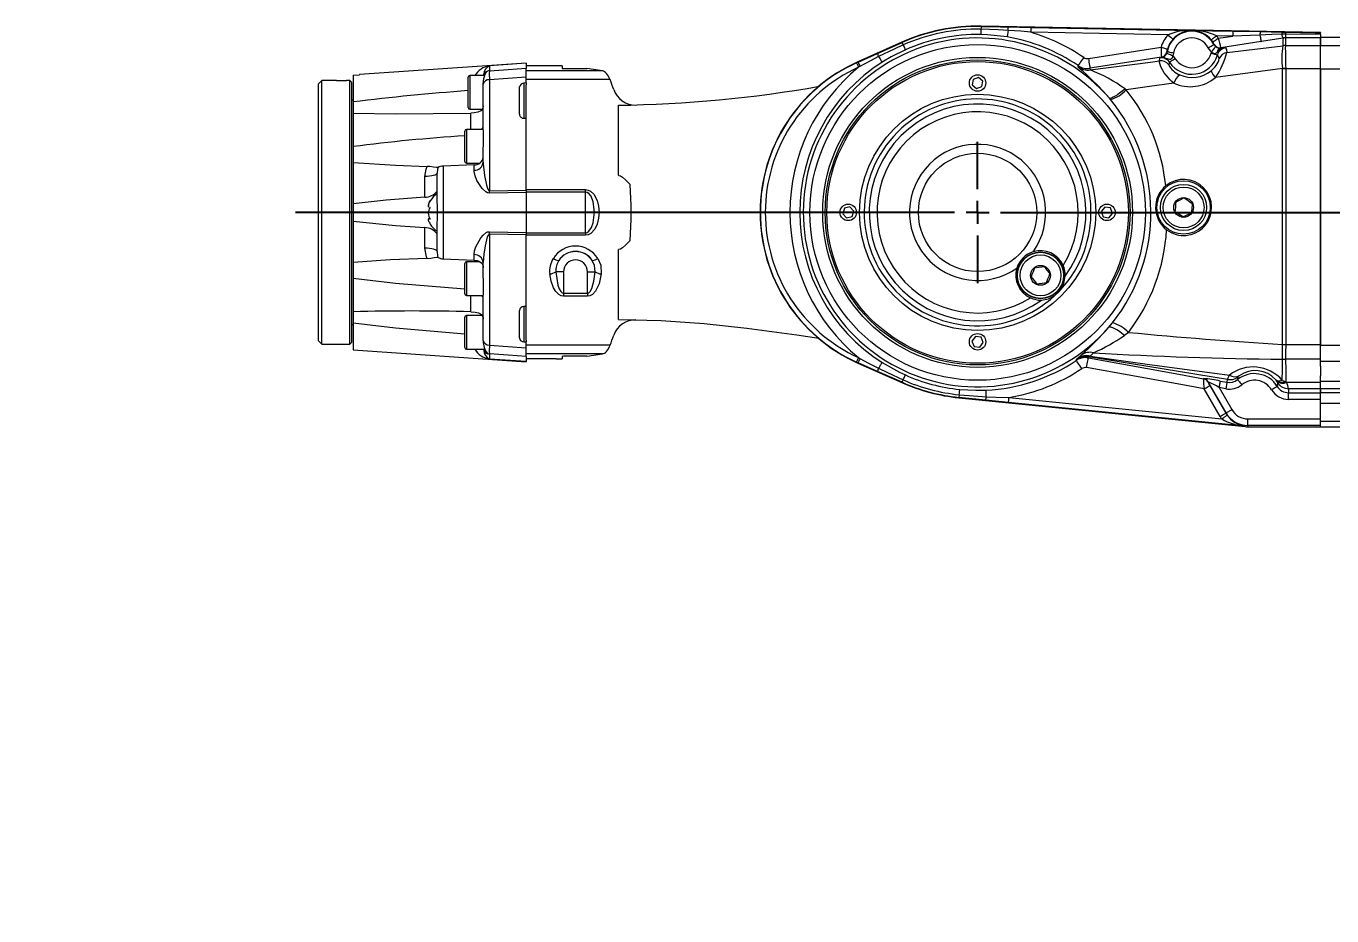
# Model space of a CAD drawing. Header units: millimetres. Extents: x -280 to 408, y 33 to 269.
# Drawn here: x 13.11 to 52.73, y 201.98 to 228.96 of the extents above; entities that cross this region are included whole.
import ezdxf

# ---------------------------------------------------------------- set-up
doc = ezdxf.new("R2010")
doc.units = ezdxf.units.MM
doc.layers.add('FORMAT', color=7, linetype='Continuous')
doc.styles.add('SLDTEXTSTYLE0', font='TXT', dxfattribs={"width": 0.605})
doc.dimstyles.new('SLDDIMSTYLE3', dxfattribs={"dimtxt": 3.5, "dimasz": 3.5, "dimexe": 0, "dimexo": 0.0625, "dimgap": 0.875, "dimtad": 1, "dimtoh": 1, "dimlfac": 10, "dimrnd": 1e-09, "dimzin": 12, "dimdsep": 46, "dimtxsty": 'SLDTEXTSTYLE0', "dimblk1": 'NONE', "dimblk2": 'NONE', "dimsah": 1, "dimcen": 0.09, "dimadec": 0, "dimazin": 0, "dimtfac": 1, "dimtdec": 3, "dimtofl": 0, "dimtmove": 0, "dimatfit": 3, "dimldrblk": 'NONE', "dimfxl": 1, "dimfrac": 2, "dimtolj": 1, "dimtzin": 12, "dimarcsym": 0})

# ---------------------------------------------------------------- blocks, each defined once
blk = doc.blocks.new('SW_CENTERMARKSYMBOL_0')
at = {"layer": 'FORMAT', "color": 0}
for p, q in [((0, 0.7), (0, 2.145)), ((-0.7, 0), (-20.699, 0)), ((0, 0), (-0.35, 0)), ((0, 0), (0, 0.35)), ((0, 0), (0, -0.35)), ((0, 0), (0.35, 0)), ((0.7, 0), (122.361, 0)), ((0, -0.7), (0, -2.145))]:
    blk.add_line(p, q, dxfattribs=at)
blk = doc.blocks.new('*D21')
at = {"layer": 'FORMAT', "color": 7, "transparency": 16777216, "insert": (-280.353, 201.978), "char_height": 3.5, "attachment_point": 1, "rotation": 90, "style": 'SLDTEXTSTYLE0'}
blk.add_mtext('0', dxfattribs=at)
blk = doc.blocks.new('_NONE')

msp = doc.modelspace()

# ---------------------------------------------------------------- linework, layer by layer
at = {"color": 7, "linetype": 'Continuous', "lineweight": 15}
for p, q in [((42.0879, 228.9634), (42.0877, 228.9528)), ((52.3833, 228.7727), (42.0879, 228.9634)), ((42.9054, 228.9387), (43.6001, 228.9271)), ((47.7627, 228.7002), (43.5973, 228.7774)), ((43.6001, 228.9271), (48.498, 228.8364)), ((48.498, 228.8364), (49.7264, 228.8136)), ((49.7237, 228.6639), (49.2277, 228.6731)), ((49.2868, 228.5955), (49.7237, 228.6639)), ((49.7264, 228.8136), (50.5619, 228.7969)), ((50.5619, 228.7969), (51.2215, 228.7827)), ((51.3262, 228.7227), (51.2139, 228.7208)), ((51.2215, 228.7827), (51.3279, 228.7806)), ((52.3833, 228.7095), (51.3262, 228.7227)), ((52.3833, 228.7727), (52.3833, 228.7607)), ((52.3833, 228.7095), (52.3833, 228.7607)), ((52.3833, 228.7095), (52.3833, 228.6068)), ((53.0833, 228.6144), (52.3833, 228.6144)), ((52.3833, 228.3742), (52.3833, 228.6144)), ((52.3833, 228.6068), (52.3833, 228.3742)), ((39.688, 228.4771), (38.3521, 227.8832)), ((38.9446, 228.1362), (39.6923, 228.4675)), ((39.688, 228.4771), (39.6923, 228.4675)), ((39.7251, 228.3936), (39.6923, 228.4675)), ((45.3462, 227.9813), (47.5501, 228.3241)), ((49.1564, 228.4036), (49.1614, 228.408)), ((49.3684, 228.3047), (49.358, 228.2937)), ((50.5829, 228.4949), (49.3684, 228.3047)), ((49.5484, 228.162), (51.2471, 228.3688)), ((51.247, 228.3687), (51.2471, 228.3688)), ((51.3212, 228.3742), (52.3833, 228.3742)), ((51.3212, 228.3742), (51.3212, 228.3742)), ((52.3833, 228.3742), (53.0833, 228.3742)), ((52.3833, 227.6709), (52.3833, 228.3742)), ((28.2833, 227.8455), (23.2333, 227.4924)), ((28.2833, 227.8393), (27.1694, 227.7615)), ((28.2833, 227.8393), (28.2833, 227.8455)), ((28.2833, 227.8393), (28.2833, 227.6849)), ((38.307, 227.8538), (38.3554, 227.8756)), ((38.3521, 227.8832), (38.3554, 227.8756)), ((38.3554, 227.8756), (38.9446, 228.1362)), ((47.5611, 228.0223), (45.3921, 227.6849)), ((47.4993, 227.9075), (47.5129, 227.997)), ((47.5792, 228.0126), (47.5611, 228.0223)), ((47.7203, 228.1394), (47.7329, 228.1815)), ((47.7267, 228.1838), (47.7329, 228.1815)), ((47.8084, 227.8666), (47.7822, 227.7911)), ((47.9294, 228.1457), (47.9042, 228.0615)), ((47.9042, 228.0615), (47.9748, 227.977)), ((49.0701, 228.1469), (49.0829, 228.1858)), ((49.3143, 227.9797), (49.2621, 228.0921)), ((23.0333, 227.4738), (23.2333, 227.4876)), ((23.0333, 227.4738), (23.0333, 226.667)), ((23.2333, 227.4924), (23.2333, 227.4876)), ((27.0233, 227.4641), (26.5733, 227.4641)), ((26.9962, 227.4939), (26.9885, 227.4641)), ((27.0762, 227.5531), (27.0233, 227.5531)), ((27.0233, 227.5531), (27.0233, 227.4485)), ((27.1694, 227.7615), (27.1694, 227.6086)), ((28.2833, 227.4201), (27.1694, 227.3396)), ((29.1986, 227.76), (28.2833, 227.76)), ((28.2833, 227.4201), (28.2833, 227.6849)), ((30.6033, 227.6071), (28.2833, 227.6071)), ((28.2833, 227.4201), (28.2833, 227.6071)), ((28.2833, 227.244), (28.2833, 227.4201)), ((29.3833, 227.7567), (29.3833, 227.6824)), ((29.5033, 227.6761), (30.1235, 227.6761)), ((30.6033, 227.6071), (30.1235, 227.6761)), ((38.4135, 227.7422), (38.3693, 227.7176)), ((45.0394, 227.7217), (45.033, 227.7665)), ((45.3921, 227.6849), (45.3941, 227.6379)), ((51.2352, 227.6696), (51.2349, 227.6753)), ((51.3323, 227.6859), (51.3326, 227.6709)), ((52.3833, 227.6709), (51.3326, 227.6709)), ((52.3833, 227.6709), (53.0833, 227.6709)), ((52.3833, 219.2916), (52.3833, 227.6709)), ((52.3833, 227.6709), (52.3833, 219.3086)), ((22.0833, 227.3144), (21.9833, 227.2144)), ((21.9833, 223.3144), (21.9833, 227.2144)), ((22.5352, 227.3144), (22.0833, 227.3144)), ((22.0833, 223.3144), (22.0833, 227.3144)), ((22.9333, 227.3144), (22.8314, 227.3144)), ((22.9833, 227.2644), (22.9333, 227.3144)), ((22.9333, 219.3144), (22.9333, 227.3144)), ((22.9833, 227.2644), (22.9833, 219.3644)), ((26.5233, 226.6983), (26.5233, 227.4141)), ((26.9833, 227.1749), (26.9837, 227.2039)), ((26.9833, 225.8546), (26.9833, 227.1749)), ((27.1694, 227.3396), (27.1694, 223.9719)), ((28.0833, 226.2936), (28.0833, 227.1219)), ((28.2833, 227.244), (28.2202, 227.2376)), ((30.8322, 227.3405), (28.2833, 227.3405)), ((28.2833, 227.244), (28.2833, 227.1844)), ((28.2833, 226.1762), (28.2833, 227.1844)), ((41.85, 227.3499), (41.8209, 227.1792)), ((41.8209, 227.1792), (41.9542, 227.0686)), ((42.0124, 227.4101), (41.85, 227.3499)), ((41.9542, 227.0686), (42.1166, 227.1288)), ((42.1457, 227.2996), (42.0124, 227.4101)), ((42.1166, 227.1288), (42.1457, 227.2996)), ((46.4573, 227.0606), (46.4942, 227.0334)), ((23.0333, 226.7144), (22.9833, 226.7144)), ((23.0333, 226.667), (23.0333, 226.3286)), ((26.5233, 226.4921), (26.5233, 226.6983)), ((46.0185, 226.7349), (45.9824, 226.7774)), ((23.0333, 226.3286), (23.0333, 225.3092)), ((26.5733, 226.4421), (26.9489, 226.4421)), ((31.0833, 224.4392), (31.0833, 226.5644)), ((26.9847, 225.8328), (26.4733, 225.8328)), ((28.2202, 226.1697), (28.2833, 226.168)), ((28.2833, 223.9905), (28.2833, 226.168)), ((26.4233, 224.8608), (26.4233, 225.7828)), ((23.0333, 225.3092), (23.0333, 224.8321)), ((26.9833, 224.8357), (26.9833, 225.2646)), ((23.0333, 224.8321), (23.0333, 223.5776)), ((26.7042, 224.7604), (25.7693, 224.7219)), ((25.7693, 224.7219), (25.7693, 221.9069)), ((26.4733, 224.8108), (26.8829, 224.8108)), ((26.7042, 224.5932), (26.7042, 224.7604)), ((25.2112, 223.7752), (25.2112, 224.4004)), ((25.5833, 223.7374), (25.5833, 224.5008)), ((27.1694, 223.9719), (28.2833, 223.9905)), ((28.2833, 223.9194), (27.1694, 223.899)), ((28.2833, 224.0076), (30.0848, 224.0076)), ((28.2833, 223.9905), (28.2833, 223.9194)), ((30.0848, 223.93), (28.2833, 223.93)), ((28.2833, 223.9194), (28.2833, 222.7094)), ((30.0848, 223.93), (30.0848, 224.0076)), ((30.0848, 222.6988), (30.0848, 223.93)), ((23.0333, 223.5776), (23.0333, 223.0512)), ((25.374, 223.4627), (25.3552, 223.4631)), ((38.109, 223.48), (37.9402, 223.4411)), ((38.2271, 223.3533), (38.109, 223.48)), ((45.8473, 223.4765), (45.7374, 223.3426)), ((46.0182, 223.4482), (45.8473, 223.4765)), ((21.9833, 219.4144), (21.9833, 223.3144)), ((22.0833, 219.3144), (22.0833, 223.3144)), ((25.3666, 223.1281), (25.3362, 223.1281)), ((37.9402, 223.4411), (37.8895, 223.2755)), ((37.8895, 223.2755), (38.0076, 223.1488)), ((38.0076, 223.1488), (38.1764, 223.1877)), ((38.1764, 223.1877), (38.2271, 223.3533)), ((45.7374, 223.3426), (45.7984, 223.1805)), ((45.7984, 223.1805), (45.9693, 223.1523)), ((45.9693, 223.1523), (46.0792, 223.2861)), ((46.0792, 223.2861), (46.0182, 223.4482)), ((23.0333, 223.0512), (23.0333, 221.7966)), ((25.2112, 222.2283), (25.2112, 222.8535)), ((25.5833, 222.1279), (25.5833, 222.8914)), ((27.1694, 222.7298), (28.2833, 222.7094)), ((28.2833, 222.7094), (28.2833, 222.6383)), ((28.2833, 222.6988), (30.0848, 222.6988)), ((30.0848, 222.6988), (30.0848, 222.6212)), ((28.2833, 222.6383), (27.1694, 222.6568)), ((27.1694, 222.6568), (27.1694, 219.2892)), ((28.2833, 220.4608), (28.2833, 222.6383)), ((30.0848, 222.6212), (28.2833, 222.6212)), ((25.7693, 221.9069), (26.7042, 221.8683)), ((26.7042, 221.8683), (26.7042, 222.0355)), ((31.0833, 220.0644), (31.0833, 222.1896)), ((23.0333, 221.7966), (23.0333, 221.3196)), ((26.4233, 220.8459), (26.4233, 221.7679)), ((26.8808, 221.8179), (26.4733, 221.8179)), ((26.9833, 221.3642), (26.9833, 221.7931)), ((29.4206, 221.5144), (29.188, 221.5144)), ((29.4206, 221.5144), (29.4206, 220.8649)), ((30.1461, 221.5144), (30.3786, 221.5144)), ((30.1461, 220.8649), (30.1461, 221.5144)), ((23.0333, 221.3196), (23.0333, 220.3001)), ((26.4733, 220.7959), (26.9849, 220.7959)), ((26.9833, 219.4539), (26.9833, 220.7742)), ((29.4206, 220.8649), (29.4206, 220.7725)), ((29.4206, 220.8649), (30.1461, 220.8649)), ((30.1461, 220.7725), (29.4206, 220.7725)), ((30.1461, 220.8649), (30.1461, 220.7725)), ((23.0333, 220.3001), (23.0333, 219.9618)), ((28.0833, 219.5069), (28.0833, 220.3352)), ((28.2833, 220.4608), (28.2202, 220.459)), ((28.2833, 219.4443), (28.2833, 220.4531)), ((22.9833, 219.9144), (23.0333, 219.9144)), ((23.0333, 219.9618), (23.0333, 219.1504)), ((26.4233, 219.2147), (26.4233, 220.1367)), ((26.9461, 220.1867), (26.4733, 220.1867)), ((45.96, 219.8257), (46.0797, 219.969)), ((41.9159, 219.5489), (41.8114, 219.4107)), ((42.0877, 219.5276), (41.9159, 219.5489)), ((42.1552, 219.368), (42.0877, 219.5276)), ((46.5602, 219.6768), (46.4359, 219.5832)), ((21.9833, 219.4144), (22.0833, 219.3144)), ((22.0833, 219.3144), (22.9333, 219.3144)), ((22.9333, 219.3144), (22.9833, 219.3644)), ((23.0333, 219.1504), (28.2833, 218.7833)), ((26.4733, 219.1647), (27.0233, 219.1647)), ((26.9837, 219.4249), (26.9833, 219.4539)), ((26.9885, 219.1647), (26.9973, 219.1306)), ((27.0233, 219.1846), (27.0233, 219.0757)), ((27.1694, 219.2892), (28.2833, 219.2086)), ((28.2202, 219.3911), (28.2833, 219.3847)), ((28.2833, 219.4443), (28.2833, 219.3847)), ((28.2833, 219.2086), (28.2833, 219.3847)), ((30.8322, 219.2883), (28.2833, 219.2883)), ((28.2833, 219.0217), (28.2833, 219.2086)), ((28.2833, 218.9438), (28.2833, 219.2086)), ((41.8114, 219.4107), (41.8789, 219.2512)), ((41.8789, 219.2512), (42.0507, 219.2298)), ((42.0507, 219.2298), (42.1552, 219.368)), ((51.236, 219.3069), (51.2361, 219.3097)), ((51.3315, 219.3086), (51.3314, 219.3012)), ((51.3315, 219.3086), (52.3833, 219.3086)), ((52.3833, 219.2916), (53.0833, 219.2916)), ((52.3833, 218.8063), (52.3833, 219.2916)), ((27.0233, 219.0757), (27.0739, 219.0757)), ((27.1694, 219.0201), (27.1694, 218.8673)), ((28.2833, 218.7895), (27.1694, 218.8673)), ((30.6033, 219.0217), (28.2833, 219.0217)), ((28.2833, 218.9438), (28.2833, 218.7895)), ((29.1986, 218.8688), (28.2833, 218.8688)), ((28.2833, 218.7833), (28.2833, 218.7895)), ((29.3833, 218.9463), (29.3833, 218.8721)), ((30.1235, 218.9526), (29.5033, 218.9526)), ((30.1235, 218.9526), (30.6033, 219.0217)), ((38.3554, 218.7531), (38.307, 218.775)), ((38.3521, 218.7456), (38.3554, 218.7531)), ((38.3521, 218.7456), (39.688, 218.1516)), ((38.9446, 218.4925), (38.3554, 218.7531)), ((38.3693, 218.9112), (38.4135, 218.8866)), ((44.9782, 218.8253), (44.9889, 218.857)), ((44.9889, 218.857), (45.0229, 218.8914)), ((45.0229, 218.8914), (45.1316, 218.9903)), ((45.3515, 218.935), (45.3435, 218.9015)), ((45.4004, 218.9536), (45.3515, 218.935)), ((45.5013, 219.0586), (45.4004, 218.9536)), ((51.2396, 218.8624), (51.2395, 218.8634)), ((52.3833, 218.8584), (51.3275, 218.8584)), ((51.3275, 218.8584), (51.3275, 218.858)), ((52.3833, 218.8063), (53.0833, 218.8063)), ((52.3833, 218.6538), (52.3833, 218.8063)), ((49.8747, 218.3163), (49.874, 218.2442)), ((52.3833, 218.6538), (52.3833, 218.3579)), ((52.3833, 218.1985), (52.3833, 218.3579)), ((39.688, 218.1516), (39.6923, 218.1613)), ((48.8351, 218.2702), (48.8406, 218.2737)), ((49.3397, 217.1273), (48.8583, 217.9612)), ((48.9777, 218.177), (48.9722, 218.1734)), ((49.5227, 217.233), (48.9777, 218.177)), ((49.0313, 218.0611), (49.5127, 217.2272)), ((49.5152, 217.9654), (49.3087, 218.0031)), ((49.3087, 218.0031), (49.6957, 217.3329)), ((49.3446, 218.1995), (49.5511, 218.1618)), ((49.5511, 218.1618), (49.5696, 218.2483)), ((51.0438, 218.2164), (51.0287, 218.2345)), ((51.0567, 218.1998), (51.0438, 218.2164)), ((51.075, 218.0357), (51.0971, 218.1308)), ((51.2293, 218.2202), (51.339, 218.1867)), ((51.339, 218.1867), (51.3581, 218.162)), ((51.3581, 218.162), (52.3833, 218.162)), ((51.4207, 217.968), (51.4161, 217.8441)), ((52.3833, 217.968), (51.4207, 217.968)), ((52.3833, 218.1985), (53.0833, 218.1985)), ((52.3833, 217.9704), (52.3833, 218.1985)), ((52.3833, 217.9704), (53.0833, 217.9704)), ((52.3833, 217.8566), (52.3833, 217.9704)), ((52.3833, 217.968), (52.3833, 217.8566)), ((41.4174, 217.6928), (41.4184, 217.7033)), ((41.4174, 217.6928), (50.1032, 216.8184)), ((41.4265, 217.7837), (41.4184, 217.7033)), ((42.232, 217.6204), (41.4184, 217.7033)), ((42.9232, 217.5495), (42.232, 217.6204)), ((50.104, 216.8266), (42.9232, 217.5495)), ((42.9382, 217.6986), (49.3901, 217.0491)), ((51.4161, 217.8441), (52.3833, 217.8441)), ((51.4161, 217.6444), (51.4161, 217.8441)), ((52.3833, 217.6444), (51.4161, 217.6444)), ((52.3833, 217.8566), (53.0833, 217.8566)), ((52.3833, 217.5269), (52.3833, 217.8566)), ((52.3833, 217.5269), (53.0833, 217.5269)), ((52.3833, 217.3477), (52.3833, 217.5269)), ((49.5127, 217.2272), (49.5227, 217.233)), ((52.3833, 217.0513), (52.3833, 217.3477)), ((50.1032, 216.8184), (50.104, 216.8266)), ((50.1833, 216.8516), (50.1833, 217.0513)), ((50.1833, 217.0513), (52.3833, 217.0513)), ((52.3833, 216.8516), (50.1833, 216.8516)), ((50.1833, 216.8516), (50.1833, 216.8144)), ((50.1833, 216.8144), (52.3833, 216.8144)), ((52.3833, 216.864), (52.3833, 217.0513)), ((52.3833, 216.9796), (53.0833, 216.9796)), ((52.3833, 216.8144), (52.3833, 216.864)), ((52.3833, 216.8144), (53.0833, 216.8144))]:
    msp.add_line(p, q, dxfattribs=at)
at = {"color": 8, "linetype": 'Continuous', "lineweight": 15}
for p, q in [((26.5733, 227.4641), (26.5733, 226.6706)), ((28.2202, 227.2376), (28.2202, 226.1605)), ((26.5733, 226.6706), (26.5733, 226.4421)), ((26.6112, 225.8328), (26.6112, 226.3266)), ((26.4733, 225.8328), (26.4733, 224.8108)), ((26.4733, 221.8179), (26.4733, 220.7959)), ((26.6112, 220.3021), (26.6112, 220.7959)), ((28.2202, 220.4678), (28.2202, 219.3911)), ((26.4733, 220.1866), (26.4733, 219.1647))]:
    msp.add_line(p, q, dxfattribs=at)
at = {"color": 7, "linetype": 'Continuous', "lineweight": 15, "flags": 128}
for points in [[(42.0862, 228.872), (42.0856, 228.8374), (42.085, 228.8059), (42.0845, 228.7781), (42.0841, 228.7546), (42.0837, 228.7357), (42.0835, 228.7218), (42.0833, 228.7132), (42.0832, 228.71)], [(42.877, 228.6363), (42.2812, 228.7027), (42.0832, 228.71)], [(42.9106, 228.8367), (42.6112, 228.8542), (42.0862, 228.872)], [(42.0877, 228.9528), (42.6805, 228.9424), (42.9054, 228.9387)], [(42.9106, 228.8367), (42.9036, 228.7949), (42.8971, 228.7564), (42.8913, 228.722), (42.8864, 228.6926), (42.8824, 228.6688), (42.8795, 228.6513), (42.8776, 228.6403), (42.877, 228.6363)], [(43.5973, 228.7774), (43.2987, 228.8065), (42.9106, 228.8367)], [(43.6001, 228.9271), (43.6, 228.9229), (43.5999, 228.9136), (43.5996, 228.8993), (43.5992, 228.8806), (43.5988, 228.8582), (43.5984, 228.8329), (43.5979, 228.8056), (43.5973, 228.7774)], [(47.7627, 228.7002), (47.7906, 228.6748), (47.8175, 228.6503), (47.8425, 228.6277), (47.8645, 228.6076), (47.883, 228.5908), (47.8971, 228.578), (47.9063, 228.5696), (47.9105, 228.5658)], [(49.0751, 228.5442), (49.0793, 228.5478), (49.0889, 228.5559), (49.1035, 228.5682), (49.1225, 228.5843), (49.1453, 228.6035), (49.1711, 228.6253), (49.1989, 228.6487), (49.2277, 228.6731)], [(49.7264, 228.8136), (49.7264, 228.8095), (49.7262, 228.8001), (49.7259, 228.7858), (49.7256, 228.7671), (49.7252, 228.7447), (49.7247, 228.7195), (49.7242, 228.6922), (49.7237, 228.6639)], [(50.5516, 228.6952), (50.2519, 228.684), (49.7237, 228.6639)], [(51.2139, 228.7208), (50.9142, 228.7091), (50.5516, 228.6952)], [(50.5516, 228.6952), (50.558, 228.6539), (50.564, 228.6159), (50.5693, 228.5818), (50.5739, 228.5526), (50.5776, 228.5288), (50.5804, 228.511), (50.5822, 228.4996), (50.5829, 228.4949)], [(51.3283, 228.6065), (51.2845, 228.6045), (51.2508, 228.6003)], [(51.3279, 228.7806), (52.2277, 228.7637), (52.3833, 228.7607)], [(52.3833, 228.6068), (52.0712, 228.6067), (51.4713, 228.6065), (51.3283, 228.6065)], [(39.7251, 228.3936), (39.4521, 228.2693), (38.9795, 228.0402)], [(39.791, 228.2455), (39.3587, 228.0296), (39.0885, 227.8687)], [(39.7251, 228.3936), (39.7392, 228.3619), (39.752, 228.3332), (39.7633, 228.3078), (39.7728, 228.2863), (39.7805, 228.269), (39.7862, 228.2563), (39.7897, 228.2484), (39.791, 228.2455)], [(47.5501, 228.3241), (47.5863, 228.3133), (47.6211, 228.3029), (47.6534, 228.2932), (47.682, 228.2846), (47.7059, 228.2775), (47.7241, 228.272), (47.7361, 228.2684), (47.7415, 228.2668)], [(48.9801, 228.3097), (49.0134, 228.3274), (49.0455, 228.3446), (49.0753, 228.3604), (49.1016, 228.3745), (49.1236, 228.3862), (49.1404, 228.3951), (49.1515, 228.401), (49.1564, 228.4036)], [(49.0829, 228.1858), (49.0622, 228.2036), (48.9801, 228.3097)], [(49.0829, 228.1858), (49.1065, 228.2152), (49.1292, 228.2436), (49.1502, 228.2699), (49.1689, 228.2931), (49.1844, 228.3126), (49.1964, 228.3275), (49.2042, 228.3373), (49.2078, 228.3417)], [(49.122, 228.4826), (49.1266, 228.4857), (49.137, 228.4928), (49.1527, 228.5036), (49.1732, 228.5177), (49.1978, 228.5345), (49.2256, 228.5536), (49.2556, 228.5742), (49.2868, 228.5955)], [(49.1564, 228.4036), (49.1974, 228.3506), (49.2078, 228.3417)], [(49.5042, 228.3059), (49.5335, 228.2513), (49.5484, 228.162)], [(51.2508, 228.6003), (50.6613, 228.5072), (50.6038, 228.4982), (50.5829, 228.4949)], [(38.307, 227.8538), (38.3087, 227.85), (38.3126, 227.8414), (38.3186, 227.8284), (38.3263, 227.8115), (38.3356, 227.7911), (38.3462, 227.7681), (38.3575, 227.7433), (38.3693, 227.7176)], [(38.9795, 228.0402), (38.7129, 227.9031), (38.4135, 227.7422)], [(38.9795, 228.0402), (39.0023, 228.0044), (39.0232, 227.9715), (39.0419, 227.942), (39.0579, 227.9169), (39.0709, 227.8965), (39.0804, 227.8815), (39.0863, 227.8722), (39.0885, 227.8687)], [(45.2025, 228.0139), (45.1697, 227.966), (45.1381, 227.9199), (45.109, 227.8774), (45.0834, 227.84), (45.0623, 227.8092), (45.0465, 227.7861), (45.0366, 227.7717), (45.033, 227.7665)], [(45.3462, 227.9813), (45.355, 227.9241), (45.3635, 227.8691), (45.3714, 227.8183), (45.3783, 227.7736), (45.3841, 227.7367), (45.3883, 227.709), (45.3911, 227.6915), (45.3921, 227.6849)], [(45.3941, 227.6379), (47.2339, 227.874), (47.4993, 227.9075)], [(47.9421, 227.2334), (47.8772, 227.2868), (47.83, 227.3306), (47.648, 227.55), (47.5461, 227.7314), (47.4989, 227.8675), (47.4993, 227.9075)], [(47.9042, 228.0615), (47.8894, 228.0064), (47.8725, 227.9796), (47.8602, 227.9678), (47.8339, 227.9548), (47.818, 227.9526), (47.7073, 227.9797), (47.6862, 227.986)], [(47.9042, 228.0615), (47.8695, 228.0762), (47.8361, 228.0904), (47.805, 228.1035), (47.7776, 228.1152), (47.7546, 228.1249), (47.7371, 228.1323), (47.7255, 228.1372), (47.7203, 228.1394)], [(47.9294, 228.1457), (47.8923, 228.1525), (47.8565, 228.159), (47.8233, 228.165), (47.7939, 228.1704), (47.7694, 228.1748), (47.7507, 228.1782), (47.7384, 228.1805), (47.7329, 228.1815)], [(47.9748, 227.977), (47.9434, 227.9562), (47.9131, 227.9361), (47.885, 227.9174), (47.8601, 227.9009), (47.8394, 227.8872), (47.8235, 227.8766), (47.813, 227.8697), (47.8084, 227.8666)], [(49.0701, 228.1469), (49.1064, 228.1366), (49.1414, 228.1266), (49.1738, 228.1174), (49.2025, 228.1092), (49.2264, 228.1023), (49.2448, 228.0971), (49.2568, 228.0937), (49.2621, 228.0921)], [(26.9837, 227.2039), (27.0029, 227.3723), (27.0428, 227.5028), (27.0975, 227.5853), (27.112, 227.596)], [(27.112, 227.596), (27.1178, 227.5996), (27.1153, 227.6029), (27.058, 227.5791), (26.9986, 227.5085), (26.9888, 227.4641)], [(27.1694, 227.6086), (27.1684, 227.5299), (27.1694, 227.3396)], [(27.1694, 227.6086), (27.7415, 227.6478), (28.2833, 227.6849)], [(45.9824, 226.7774), (45.8076, 226.9771), (45.6318, 227.1633), (45.452, 227.3403), (45.2863, 227.4935), (45.182, 227.5863), (45.0992, 227.6598), (45.0562, 227.7003), (45.0394, 227.7217)], [(51.2349, 227.6753), (49.205, 227.4048), (49.2011, 227.4042)], [(51.2361, 219.3097), (51.2331, 221.4063), (51.2323, 223.5137), (51.2328, 225.5919), (51.2352, 227.6696)], [(51.3326, 227.6709), (51.3369, 225.5982), (51.3383, 223.5137), (51.3363, 221.4114), (51.3315, 219.3086)], [(22.5352, 227.3143), (22.5343, 227.3143), (22.5482, 227.3139), (22.5769, 227.313), (22.6175, 227.3122), (22.6659, 227.3117), (22.7166, 227.3118), (22.7636, 227.3124), (22.7887, 227.313)], [(22.7887, 227.313), (22.8183, 227.3138), (22.8323, 227.3143), (22.8314, 227.3143)], [(46.4573, 227.0606), (46.3811, 226.9965), (46.304, 226.9366), (46.2291, 226.8834), (46.1594, 226.8389), (46.0976, 226.805), (46.0462, 226.7829), (46.0073, 226.7736), (45.9824, 226.7774)], [(47.9421, 227.2334), (47.1946, 227.1307), (46.4942, 227.0334)], [(23.0333, 226.3286), (24.3246, 226.3036), (26.6112, 226.3266)], [(26.9833, 226.5501), (26.9832, 226.5439), (26.9618, 226.4569), (26.9093, 226.3968), (26.8244, 226.3554), (26.7043, 226.3322), (26.6112, 226.3266)], [(26.943, 225.8328), (26.9771, 225.8874), (26.9833, 225.9188)], [(23.0333, 224.8321), (24.3246, 224.7442), (25.2803, 224.7084)], [(25.2112, 224.4004), (25.2474, 224.6291), (25.2803, 224.7084)], [(25.6138, 224.678), (25.5628, 224.6727), (25.4769, 224.6861), (25.3651, 224.7026), (25.2803, 224.7084)], [(25.6138, 224.678), (25.5954, 224.6212), (25.5833, 224.5008)], [(26.9833, 224.8357), (26.9841, 224.7831), (27.0193, 224.4338), (27.0814, 224.1363), (27.1253, 224.0143), (27.1484, 223.9813), (27.1567, 223.9752), (27.1648, 223.9723), (27.1694, 223.9719)], [(25.5833, 224.5008), (25.5763, 224.482), (25.5555, 224.4639), (25.5216, 224.4471), (25.4758, 224.4322), (25.4198, 224.4197), (25.3555, 224.41), (25.2851, 224.4035), (25.2112, 224.4004)], [(27.1694, 223.899), (27.117, 223.9067), (27.0593, 223.9349), (26.9495, 224.039), (26.7942, 224.2857), (26.7367, 224.4237), (26.7063, 224.5552), (26.7042, 224.5932)], [(31.0833, 224.4392), (31.0953, 224.4386), (31.1457, 224.4253), (31.2104, 224.3859), (31.3023, 224.3039), (31.4463, 224.162)], [(30.0848, 224.0076), (30.1681, 223.9938), (30.2424, 223.9565), (30.3388, 223.8641), (30.4388, 223.6745), (30.4817, 223.5051), (30.497, 223.3256), (30.4847, 223.1425), (30.4405, 222.9591), (30.3659, 222.803), (30.2446, 222.6737), (30.1633, 222.6335), (30.0848, 222.6212)], [(30.0848, 222.6988), (30.1371, 222.7095), (30.1913, 222.7446), (30.2722, 222.858), (30.3219, 222.9963), (30.3596, 223.3245), (30.3208, 223.6368), (30.2541, 223.8045), (30.1899, 223.8855), (30.1403, 223.9179), (30.0959, 223.9295), (30.0848, 223.93)], [(25.2112, 223.7752), (24.0397, 223.6877), (23.0333, 223.5776)], [(25.3342, 223.4636), (25.3191, 223.4853), (25.3187, 223.5252), (25.332, 223.5753), (25.358, 223.6343), (25.374, 223.6631)], [(47.995, 223.6273), (47.9912, 223.5777), (47.9839, 223.482), (47.9764, 223.3832), (47.973, 223.3395)], [(48.2553, 223.7522), (48.1415, 223.6976), (48.0575, 223.6573), (47.995, 223.6273)], [(48.2553, 223.7522), (48.3595, 223.681), (48.4364, 223.6284), (48.4936, 223.5893)], [(48.4936, 223.5893), (48.4898, 223.5396), (48.4825, 223.444), (48.4749, 223.3451), (48.4716, 223.3014)], [(25.3463, 223.018), (25.3342, 223.0408), (25.3191, 223.0863), (25.3187, 223.1167), (25.332, 223.1279), (25.358, 223.1222), (25.374, 223.114)], [(48.2113, 223.1765), (48.1071, 223.2478), (48.0303, 223.3004), (47.973, 223.3395)], [(48.2113, 223.1765), (48.3251, 223.2311), (48.4091, 223.2714), (48.4716, 223.3014)], [(23.0333, 223.0512), (24.3246, 222.9169), (25.2112, 222.8535)], [(26.7042, 222.0355), (26.7193, 222.1461), (26.7599, 222.267), (26.9137, 222.5433), (26.9799, 222.6246), (27.0705, 222.7009), (27.1179, 222.7223), (27.1694, 222.7298)], [(27.1694, 222.6568), (27.1611, 222.6555), (27.1519, 222.6504), (27.1384, 222.636), (27.1066, 222.5715), (27.0376, 222.3001), (26.9987, 222.0428), (26.9833, 221.7931)], [(31.4463, 222.4667), (31.3023, 222.3249), (31.2104, 222.2429), (31.1457, 222.2034), (31.0953, 222.1901), (31.0833, 222.1896)], [(25.2803, 221.9204), (24.1556, 221.8762), (23.0333, 221.7966)], [(25.5833, 222.1279), (25.5763, 222.1467), (25.5555, 222.1648), (25.5216, 222.1817), (25.4758, 222.1966), (25.4198, 222.2091), (25.3555, 222.2188), (25.2851, 222.2253), (25.2112, 222.2283)], [(25.2803, 221.9204), (25.2607, 221.9639), (25.2112, 222.2283)], [(25.2803, 221.9204), (25.3941, 221.9296), (25.4915, 221.9453), (25.5649, 221.9562), (25.6138, 221.9507)], [(25.5833, 222.1279), (25.5998, 221.9903), (25.6138, 221.9507)], [(30.4562, 221.9184), (30.5477, 221.7102), (30.5647, 221.4465)], [(26.7042, 221.8683), (26.7945, 221.8552), (26.8716, 221.8254), (26.9381, 221.7719), (26.978, 221.6924), (26.9833, 221.6452)], [(29.188, 221.5144), (29.2513, 221.1079), (29.2881, 221.0008), (29.3399, 220.9116), (29.3799, 220.8764), (29.4047, 220.8666), (29.4206, 220.8649)], [(30.1461, 220.8649), (30.1731, 220.87), (30.187, 220.8766), (30.2308, 220.9167), (30.2822, 221.0095), (30.3421, 221.225), (30.3786, 221.5144)], [(30.3786, 221.5144), (30.3609, 221.7065), (30.2907, 221.8573)], [(43.7132, 221.6315), (43.6668, 221.5141), (43.6324, 221.4275), (43.6069, 221.3631)], [(43.7132, 221.6315), (43.8381, 221.6499), (43.9303, 221.6635), (43.9988, 221.6736)], [(43.9988, 221.6736), (44.0298, 221.6345), (44.0893, 221.5593), (44.1509, 221.4816), (44.1781, 221.4473)], [(23.0333, 221.3196), (24.3246, 221.1641), (26.4233, 220.9927)], [(29.4206, 220.7725), (29.3474, 220.7844), (29.2754, 220.8209), (29.1821, 220.9135), (29.1159, 221.0246), (29.0429, 221.2297), (29.0019, 221.4465)], [(30.5647, 221.4465), (30.499, 221.1462), (30.3912, 220.9226), (30.2986, 220.8262), (30.2197, 220.7846), (30.1461, 220.7725)], [(43.6069, 221.3631), (43.6378, 221.3241), (43.6974, 221.2489), (43.7589, 221.1712), (43.7861, 221.1368)], [(44.0717, 221.1789), (43.9469, 221.1605), (43.8547, 221.1469), (43.7861, 221.1368)], [(44.0717, 221.1789), (44.1182, 221.2962), (44.1525, 221.3828), (44.1781, 221.4473)], [(44.5054, 220.9729), (44.605, 221.171), (44.6421, 221.3802)], [(26.9833, 220.71), (26.977, 220.7416), (26.9448, 220.7959)], [(43.9175, 220.6556), (44.1332, 220.6949), (44.3248, 220.7923)], [(44.3248, 220.7923), (44.4698, 220.9265), (44.5054, 220.9729)], [(26.6112, 220.3021), (26.7368, 220.2925), (26.8447, 220.2663), (26.9314, 220.213), (26.9771, 220.1315), (26.9833, 220.0786)], [(23.0333, 219.9618), (24.3246, 219.8142), (26.4233, 219.6302)], [(31.0833, 220.0644), (32.3843, 220.0323), (33.682, 219.9429), (34.9771, 219.8068), (36.5007, 219.6004), (37.164, 219.4958)], [(46.4359, 219.5832), (46.3615, 219.6443), (46.2862, 219.6999), (46.2126, 219.7479), (46.1437, 219.7867), (46.0818, 219.8146), (46.0293, 219.8308), (45.9883, 219.8345), (45.96, 219.8257)], [(26.9895, 219.1647), (27.0003, 219.1166), (27.0233, 219.0915)], [(27.1694, 219.2892), (27.1684, 219.0988), (27.1694, 219.0201)], [(51.2395, 218.8634), (51.232, 219.07), (51.236, 219.3069)], [(51.3314, 219.3012), (51.3282, 219.0645), (51.3275, 218.8584)], [(27.0377, 219.0757), (27.0664, 219.0443), (27.1106, 219.0265), (27.1199, 219.0274), (27.112, 219.0328)], [(28.2833, 218.9438), (27.7415, 218.9809), (27.1694, 219.0201)], [(38.307, 218.775), (38.3087, 218.7788), (38.3126, 218.7873), (38.3186, 218.8003), (38.3263, 218.8173), (38.3356, 218.8377), (38.3462, 218.8606), (38.3575, 218.8855), (38.3693, 218.9112)], [(38.4135, 218.8866), (38.6776, 218.7443), (38.9795, 218.5886)], [(38.9795, 218.5886), (39.0023, 218.6243), (39.0232, 218.6573), (39.0419, 218.6867), (39.0579, 218.7119), (39.0709, 218.7322), (39.0804, 218.7473), (39.0863, 218.7566), (39.0885, 218.76)], [(39.0885, 218.76), (39.6115, 218.467), (39.791, 218.3832)], [(45.1447, 218.5757), (45.1125, 218.624), (45.0814, 218.6705), (45.0528, 218.7134), (45.0277, 218.7511), (45.007, 218.7822), (44.9914, 218.8054), (44.9817, 218.82), (44.9782, 218.8253)], [(45.2908, 218.6063), (45.3009, 218.663), (45.3107, 218.7176), (45.3197, 218.768), (45.3276, 218.8125), (45.3341, 218.8492), (45.3391, 218.8769), (45.3422, 218.8946), (45.3435, 218.9015)], [(45.3435, 218.9015), (48.0907, 218.4058), (48.8351, 218.2702)], [(49.5696, 218.2483), (47.1518, 218.6429), (45.3515, 218.935)], [(45.4004, 218.9536), (47.1257, 218.7163), (49.6239, 218.3823)], [(51.2293, 218.2202), (51.2344, 218.5494), (51.2396, 218.8624)], [(51.3275, 218.858), (51.3326, 218.5435), (51.339, 218.1867)], [(39.6923, 218.1613), (39.2532, 218.3561), (38.9446, 218.4925)], [(38.9795, 218.5886), (39.2485, 218.4559), (39.7251, 218.2351)], [(39.7251, 218.2351), (39.7392, 218.2668), (39.752, 218.2956), (39.7633, 218.321), (39.7728, 218.3425), (39.7805, 218.3597), (39.7862, 218.3724), (39.7897, 218.3803), (39.791, 218.3832)], [(48.8583, 217.9612), (48.037, 218.1108), (45.2908, 218.6063)], [(49.5696, 218.2483), (49.5814, 218.3013), (49.6239, 218.3823)], [(49.9213, 218.3601), (49.8896, 218.334), (49.8747, 218.3163)], [(39.6923, 218.1613), (39.6932, 218.1634), (39.6952, 218.1677), (39.6981, 218.1743), (39.7019, 218.183), (39.7066, 218.1936), (39.7122, 218.2059), (39.7183, 218.2199), (39.7251, 218.2351)], [(41.4265, 217.7837), (41.43, 217.8182), (41.4332, 217.8495), (41.4359, 217.8772), (41.4383, 217.9006), (41.4402, 217.9194), (41.4416, 217.9332), (41.4425, 217.9418), (41.4428, 217.945)], [(41.4428, 217.945), (41.9252, 217.9182), (42.2396, 217.924)], [(42.2493, 217.7211), (42.2473, 217.7634), (42.2454, 217.8024), (42.2437, 217.8372), (42.2423, 217.867), (42.2412, 217.8911), (42.2403, 217.9089), (42.2398, 217.9199), (42.2396, 217.924)], [(48.8583, 217.9612), (48.891, 217.9801), (48.9225, 217.9983), (48.9517, 218.0151), (48.9775, 218.0301), (48.9991, 218.0425), (49.0156, 218.0521), (49.0264, 218.0583), (49.0313, 218.0611)], [(49.3446, 218.1995), (49.3436, 218.194), (49.3413, 218.1816), (49.3379, 218.1628), (49.3334, 218.1383), (49.3281, 218.109), (49.322, 218.0759), (49.3155, 218.0401), (49.3087, 218.0031)], [(49.5511, 218.1618), (49.5501, 218.1563), (49.5478, 218.1439), (49.5444, 218.1251), (49.5399, 218.1006), (49.5345, 218.0713), (49.5285, 218.0382), (49.522, 218.0024), (49.5152, 217.9654)], [(49.874, 218.2442), (49.8775, 218.2399), (49.8854, 218.2301), (49.8974, 218.2153), (49.9131, 218.1959), (49.9318, 218.1727), (49.953, 218.1465), (49.9759, 218.1182), (49.9996, 218.0889)], [(51.075, 218.0357), (51.0703, 218.0328), (51.0596, 218.0263), (51.0433, 218.0164), (51.022, 218.0034), (50.9965, 217.9879), (50.9677, 217.9704), (50.9367, 217.9514), (50.9044, 217.9318)], [(41.4265, 217.7837), (41.7253, 217.7563), (42.2493, 217.7211)], [(42.2493, 217.7211), (42.5488, 217.708), (42.9382, 217.6986)], [(42.9232, 217.5495), (42.9236, 217.5537), (42.9245, 217.563), (42.926, 217.5772), (42.9278, 217.5958), (42.9301, 217.6181), (42.9326, 217.6433), (42.9354, 217.6704), (42.9382, 217.6986)], [(49.3397, 217.1273), (49.3724, 217.1462), (49.4039, 217.1644), (49.4331, 217.1813), (49.459, 217.1962), (49.4805, 217.2086), (49.497, 217.2182), (49.5079, 217.2244), (49.5127, 217.2272)], [(49.3901, 217.0491), (49.4208, 217.071), (49.4504, 217.0921), (49.4779, 217.1116), (49.5022, 217.129), (49.5225, 217.1434), (49.538, 217.1545), (49.5482, 217.1617), (49.5527, 217.165)], [(49.5227, 217.233), (49.5275, 217.2358), (49.5384, 217.242), (49.5549, 217.2516), (49.5765, 217.264), (49.6023, 217.2789), (49.6315, 217.2958), (49.663, 217.314), (49.6957, 217.3329)]]:
    msp.add_lwpolyline(points, dxfattribs=at)
at = {"color": 7, "linetype": 'Continuous', "lineweight": 15}
for centre, radius in [((41.9833, 223.3144), 5.0905), ((41.9833, 223.3144), 4.7), ((41.9833, 223.3144), 4.625), ((41.9833, 223.3144), 4.575), ((41.9833, 227.2394), 0.25), ((41.9833, 223.3144), 3.5828), ((41.9833, 223.3144), 1.7955), ((48.2333, 223.4644), 0.81), ((48.2333, 223.4644), 0.7), ((48.2333, 223.4644), 0.62), ((38.0583, 223.3144), 0.25), ((45.9083, 223.3144), 0.25), ((48.2333, 223.4644), 0.3), ((43.8925, 221.4052), 0.71), ((43.8925, 221.4052), 0.7), ((43.8925, 221.4052), 0.62), ((43.8925, 221.4052), 0.3), ((41.9833, 219.3894), 0.25)]:
    msp.add_circle(centre, radius, dxfattribs=at)
for centre, radius, start, end in [((41.9833, 223.3144), 5.65, 88.93886, 113.96948), ((41.9833, 223.3144), 5.6394, 88.93886, 113.96948), ((41.9833, 223.3144), 5.5586, 88.93886, 113.96948), ((41.9833, 223.3144), 5.3965, 88.93886, 113.96948), ((103.7793, 227.7705), 61.7029, 178.902026, 178.97709), ((41.9833, 223.3144), 5.3964, 55.58876, 80.46794), ((42.4014, 228.8617), 0.5098, 357.18738, 8.69098), ((41.9833, 223.3144), 5.6964, 55.58876, 73.54035), ((48.4833, 228.0448), 0.9741, 137.71361, 163.33785), ((48.4833, 228.0448), 0.7628, 28.06318, 169.67736), ((48.4514, 227.0351), 1.8019, 88.51862, 112.46966), ((48.5162, 228.0236), 0.813, 91.28783, 138.16908), ((48.4833, 228.0448), 0.563, 28.06318, 169.67736), ((48.4489, 228.0234), 0.8145, 39.75299, 86.54408), ((48.478, 227.0356), 1.8009, 65.40074, 89.3651), ((48.4833, 228.0448), 0.9741, 34.42621, 40.16411), ((50.9855, 228.7027), 0.4339, 167.4558, 180.99144), ((51.4629, 228.7219), 0.2489, 165.8593, 180.25202), ((51.5541, 228.7591), 0.3423, 186.41186, 207.63226), ((63.8434, 228.1074), 12.5251, 177.71641, 178.77942), ((53.7533, 228.7083), 2.4272, 179.65976, 182.4033), ((53.436, 228.6887), 2.1101, 177.50394, 179.07748), ((41.9833, 223.3144), 5.2901, 40.89168, 318.74052), ((50.2428, 228.2708), 2.6932, 178.86685, 185.29532), ((47.9449, 228.1879), 0.2182, 158.78304, 181.08145), ((48.4833, 228.0448), 0.7743, 137.71361, 163.33785), ((48.4833, 228.0448), 0.7743, 34.42621, 40.16411), ((48.8972, 228.3161), 0.2797, 19.16871, 36.51727), ((49.3378, 228.5025), 0.2001, 208.18974, 278.79241), ((49.3453, 228.513), 0.2197, 231.23222, 273.30285), ((49.5756, 227.8635), 0.4482, 99.17932, 136.72945), ((49.4003, 228.1468), 0.1528, 106.05861, 170.99235), ((49.5497, 228.0105), 0.2989, 98.76788, 164.15175), ((47.3234, 227.8874), 2.0871, 11.53545, 19.83311), ((49.6103, 226.1682), 2.1404, 92.84353, 96.77038), ((53.1734, 227.9884), 1.9636, 168.83222, 189.17311), ((51.3216, 227.8665), 0.5077, 90.04871, 98.44715), ((59.4034, 228.3521), 8.1564, 178.25599, 179.88241), ((51.3209, 227.8676), 0.5066, 89.97524, 98.38274), ((67.0827, 228.2847), 15.7619, 179.6747, 182.17701), ((40.3833, 223.3144), 5, 113.96948, 246.03052), ((40.3833, 223.3144), 4.9917, 114.57954, 245.42046), ((41.9833, 223.3144), 5.3964, 122.4404, 237.5596), ((43.3111, 229.9534), 5.3736, 202.74672, 204.29868), ((39.4386, 228.2614), 0.5096, 194.21713, 205.72453), ((45.3155, 228.1789), 0.2, 235.58524, 278.80992), ((47.5424, 227.6101), 0.3005, 37.03161, 98.24721), ((48.0451, 225.883), 2.18, 102.33973, 104.12983), ((47.5763, 227.6266), 0.3758, 72.99186, 99.71121), ((47.559, 227.7015), 0.2991, 33.51708, 98.86244), ((47.5299, 228.2199), 0.2001, 278.96274, 349.5819), ((47.5139, 228.2273), 0.2244, 286.93283, 336.94365), ((47.5972, 227.8567), 0.1569, 55.44409, 96.59309), ((48.4833, 228.3144), 0.8099, 213.56076, 344.07453), ((48.4833, 228.3144), 0.6102, 213.56076, 344.07453), ((48.6919, 228.128), 0.6398, 305.97024, 346.59376), ((49.1715, 228.2378), 0.1027, 210.39711, 319.2218), ((47.0898, 228.8305), 2.5479, 325.95874, 344.78935), ((49.5915, 227.8653), 0.2998, 98.25255, 157.58118), ((26.5733, 227.4141), 0.05, 90, 180), ((27.1834, 227.4084), 0.2007, 94.01575, 110.83999), ((40.3833, 223.3144), 4.8419, 114.57954, 245.42046), ((41.9833, 223.3144), 5.6964, 129.37839, 230.62161), ((45.3155, 228.1788), 0.4998, 235.58843, 278.81759), ((45.3239, 228.1334), 0.5004, 235.35295, 278.06321), ((43.6819, 223.2169), 4.741, 54.16849, 68.82939), ((48.3392, 228.0718), 0.6237, 206.74866, 249.44941), ((48.3994, 227.1027), 0.4756, 125.93798, 164.05565), ((48.4957, 228.3098), 0.9036, 245.44657, 309.26893), ((49.6952, 227.8703), 0.6793, 202.51804, 223.3271), ((51.7025, 223.8378), 3.8659, 95.49478, 96.94603), ((51.3441, 223.1137), 4.5572, 90.14538, 91.3697), ((27.1582, 227.1601), 0.1799, 86.441, 165.90858), ((28.2225, 227.0961), 0.1415, 90.90276, 169.5006), ((31.6099, 227.2806), 0.711, 199.96622, 270.37885), ((30.5312, 265.1461), 38.5857, 270.81983, 279.9327), ((45.6729, 227.8141), 1.1331, 287.75786, 316.45466), ((42.1981, 223.5619), 5.5234, 5.80592, 38.94028), ((48.4348, 228.327), 1.1995, 245.74691, 309.7081), ((32.3247, 149.6025), 77.6226, 94.286222, 96.874789), ((41.9833, 223.3144), 3.4414, 317.12621, 312.87379), ((41.845, 223.3139), 5.3964, 321.69551, 39.34213), ((26.5733, 226.4921), 0.05, 180, 270), ((28.2136, 226.3001), 0.1305, 182.86576, 272.8925), ((41.9833, 223.3144), 3.2879, 323.96536, 306.03464), ((41.9833, 223.3144), 3.0514, 328.25557, 301.74443), ((26.4733, 225.7828), 0.05, 90, 180), ((23.2072, 225.5596), 3.7876, 355.53301, 4.46699), ((29.7251, 173.9599), 51.7834, 93.65573, 97.42488), ((41.9833, 223.3144), 2.0661, 324.73568, 305.26432), ((25.7819, 224.3795), 0.3426, 92.09324, 119.37719), ((26.4733, 224.8608), 0.05, 180, 270), ((26.7314, 225.0125), 0.2536, 263.84905, 353.42578), ((26.7134, 224.8645), 0.2715, 268.07165, 353.90046), ((48.2333, 223.4644), 0.85, 232.76288, 129.45547), ((25.2068, 224.2518), 0.4766, 270.52581, 322.1806), ((25.9732, 223.3024), 0.7, 123.8484, 148.52054), ((23.0535, 223.9355), 4.1161, 359.49213, 0.50787), ((16.4457, 223.3144), 15.0245, 356.76582, 3.23418), ((48.2333, 223.4644), 0.85, 129.4531, 232.76524), ((25.5997, 223.2884), 0.2852, 142.30671, 217.69329), ((25.5622, 223.5077), 0.244, 140.45206, 175.72894), ((25.9732, 223.3024), 0.7, 148.52054, 153.80068), ((17.4543, 223.3144), 8.14, 357.02116, 2.97884), ((25.2037, 222.3707), 0.4829, 38.18253, 89.11106), ((25.9732, 223.3263), 0.7, 206.18224, 211.33131), ((25.9732, 223.3263), 0.7, 211.33131, 236.1516), ((23.0528, 222.6933), 4.1167, 359.49221, 0.50779), ((42.0983, 223.1101), 5.6299, 322.42284, 356.71686), ((29.7833, 221.4991), 0.7928, 31.93422, 148.06578), ((25.7816, 222.2481), 0.3415, 240.57852, 267.95105), ((26.7134, 221.7642), 0.2715, 6.09954, 91.92835), ((29.7098, 221.5321), 0.7131, 147.19457, 186.89759), ((29.275, 222.1094), 0.2521, 229.2612, 270.21412), ((29.7833, 221.5244), 0.6068, 33.26953, 146.73047), ((29.7833, 221.5144), 0.6124, 34.05711, 145.94289), ((29.7833, 221.5144), 0.3628, 0, 180), ((30.2916, 222.1094), 0.2521, 269.78485, 310.7385), ((43.8926, 221.4051), 0.7501, 107.23973, 162.75958), ((43.8925, 221.4052), 0.75, 23.89039, 107.23598), ((26.4733, 221.7679), 0.05, 90, 180), ((28.9816, 221.7908), 0.3449, 273.36934, 306.74183), ((29.7155, 221.5618), 0.5297, 146.09061, 185.13884), ((30.585, 221.7908), 0.345, 233.26028, 266.62974), ((43.8925, 221.4052), 0.75, 162.76373, 246.11052), ((43.8926, 221.4052), 0.7499, 358.08988, 23.89318), ((23.0464, 221.0692), 3.9479, 355.71469, 4.28531), ((26.4733, 220.8459), 0.05, 180, 270), ((43.8925, 221.4049), 0.7497, 246.10409, 271.91247), ((24.8609, 150.8578), 69.4663, 88.556192, 91.507568), ((28.2172, 220.3248), 0.1343, 88.68891, 175.55832), ((26.4733, 220.1367), 0.05, 90, 180), ((31.6122, 219.3449), 0.7142, 89.80067, 159.85425), ((45.6733, 218.7595), 1.276, 45.96373, 71.42363), ((28.2149, 219.5237), 0.1327, 187.28976, 272.30687), ((38.4953, 226.3993), 9.9466, 311.85104, 318.63213), ((43.4763, 223.7607), 5.1196, 293.3002, 305.31588), ((59.9527, 359.232), 140.1963, 264.518374, 266.435358), ((26.4733, 219.2147), 0.05, 180, 270), ((27.5577, 219.3956), 0.5747, 177.07714, 219.14885), ((27.1582, 219.4687), 0.1799, 194.09052, 273.55511), ((51.5495, 223.7081), 4.4124, 265.92517, 267.16605), ((51.3438, 224.2147), 4.9061, 268.74129, 269.85548), ((27.1833, 219.2198), 0.2002, 249.13968, 266.00459), ((43.2989, 216.6805), 5.3604, 155.69758, 157.25327), ((41.9833, 223.3144), 5.3964, 272.72238, 303.70915), ((45.2556, 218.4093), 0.5, 79.87916, 123.69923), ((45.268, 218.442), 0.5001, 80.38718, 123.92221), ((45.2815, 218.4993), 0.4697, 75.32888, 123.39942), ((45.393, 218.6102), 0.4613, 76.42129, 124.51436), ((52.219, 331.4925), 112.6344, 266.580806, 269.501815), ((51.326, 219.6098), 0.7514, 263.38897, 270.11338), ((51.3205, 219.6057), 0.7477, 263.79212, 270.54158), ((39.4386, 218.3674), 0.5096, 154.27547, 165.78287), ((41.9833, 223.3144), 5.3965, 246.03052, 264.25145), ((41.9833, 223.3144), 5.6964, 279.64996, 303.70915), ((45.2557, 218.4093), 0.2001, 79.89561, 123.70685), ((49.6421, 218.6413), 0.3996, 259.54465, 305.58786), ((50.3405, 217.4484), 1.1772, 40.97058, 127.4999), ((49.7921, 218.6324), 0.3015, 236.08289, 295.37564), ((50.3833, 217.6144), 0.8099, 31.34733, 128.95951), ((50.4065, 217.6938), 0.8242, 40.98929, 126.06686), ((41.9833, 223.3144), 5.65, 246.03052, 264.25145), ((41.9833, 223.3144), 5.6394, 246.03052, 264.25145), ((41.9833, 223.3144), 5.5586, 246.03052, 264.25145), ((48.799, 218.0735), 0.2001, 29.98255, 79.58969), ((51.9462, 218.3482), 3.1121, 181.43564, 187.14267), ((48.5454, 214.5187), 3.7666, 77.74936, 85.50467), ((48.8044, 218.0769), 0.2001, 30.0079, 79.58195), ((49.6494, 218.4575), 0.7343, 202.75403, 212.6678), ((48.0008, 215.9152), 2.4637, 57.93423, 66.63836), ((49.6229, 218.5547), 0.5991, 259.64299, 308.96133), ((49.623, 218.5541), 0.3988, 259.60807, 309.00569), ((50.3833, 217.6144), 0.6102, 31.34733, 128.95951), ((51.4161, 218.2434), 0.599, 211.34076, 270.0044), ((51.1419, 218.4091), 0.2081, 237.04439, 294.83324), ((51.2154, 218.4405), 0.2823, 232.56836, 295.97198), ((50.9397, 218.085), 0.1639, 16.22627, 44.47586), ((51.2378, 218.423), 0.2875, 230.94269, 294.74453), ((51.4158, 218.2428), 0.3987, 211.28621, 270.05116), ((51.4188, 218.3674), 0.3994, 216.3279, 270.2688), ((50.5612, 217.7977), 0.8763, 11.20918, 24.56714), ((41.7414, 217.7565), 0.5091, 344.49024, 356.00923), ((50.1833, 217.6144), 0.9741, 210, 215.47671), ((50.1833, 217.6144), 0.7743, 210, 215.47671), ((50.1833, 217.6144), 0.7628, 210, 270), ((50.22, 217.6339), 0.8156, 215.09864, 261.82443), ((50.1833, 217.6144), 0.563, 210, 270), ((50.2753, 218.6333), 1.8148, 240.8056, 264.58481), ((50.1833, 217.6144), 0.8, 264.25145, 270)]:
    msp.add_arc(centre, radius, start, end, dxfattribs=at)
at = {"color": 8, "linetype": 'Continuous', "lineweight": 15}
for centre, radius, start, end in [((27.2777, 227.129), 0.6416, 99.71889, 148.52237), ((27.3158, 227.477), 0.32, 117.23184, 176.95979), ((27.2787, 219.5015), 0.6436, 211.56047, 260.2185), ((27.3142, 219.1497), 0.3174, 183.4578, 242.85267)]:
    msp.add_arc(centre, radius, start, end, dxfattribs=at)
at = {"color": 7, "linetype": 'Continuous', "lineweight": 15}
for centre, major_axis, ratio, start_param, end_param in [((29.1986, 227.7443), (0.3, 0), 0.0524078, 0.9076096, 1.5707963), ((29.5033, 227.6824), (0.12, 0), 0.0524078, 3.1415927, 4.712389), ((30.5842, 226.6084), (0, 1), 0.3639702, 5.5336623, 6.2308254), ((29.4683, 223.3144), (0, 5.5), 0.3639702, 5.4560618, 5.5336623), ((29.4683, 223.3144), (0, 5.5), 0.3639702, 3.8911157, 3.9687162), ((30.5842, 220.0203), (0, 1), 0.3639702, 3.1939525, 3.8911157), ((29.1986, 218.8845), (0.3, 0), 0.0524078, 4.712389, 5.3755757), ((29.5033, 218.9463), (0.12, 0), 0.0524078, 1.5707963, 3.1415927)]:
    msp.add_ellipse(centre, major_axis=major_axis, ratio=ratio, start_param=start_param, end_param=end_param, dxfattribs=at)

# ---------------------------------------------------------------- block references
at = {"layer": 'FORMAT', "color": 7}
msp.add_blockref('SW_CENTERMARKSYMBOL_0', (41.9833, 223.3144), dxfattribs=at)

# ---------------------------------------------------------------- dimensions: what is measured, and where the dimension line sits
dim = msp.add_linear_dim(base=(-275.8414967125, 203.3143764913), p1=(303.4412682233, 203.3143764913), p2=(306.4037664416, 203.3143764913), angle=90, dimstyle='SLDDIMSTYLE3', dxfattribs=at)
dim.commit()
dim.dimension.update_dxf_attribs({"geometry": '*D21', "text_midpoint": (-275.8414967125, 203.3143764913), "dimtype": 160})

doc.saveas('drawing.dxf')
